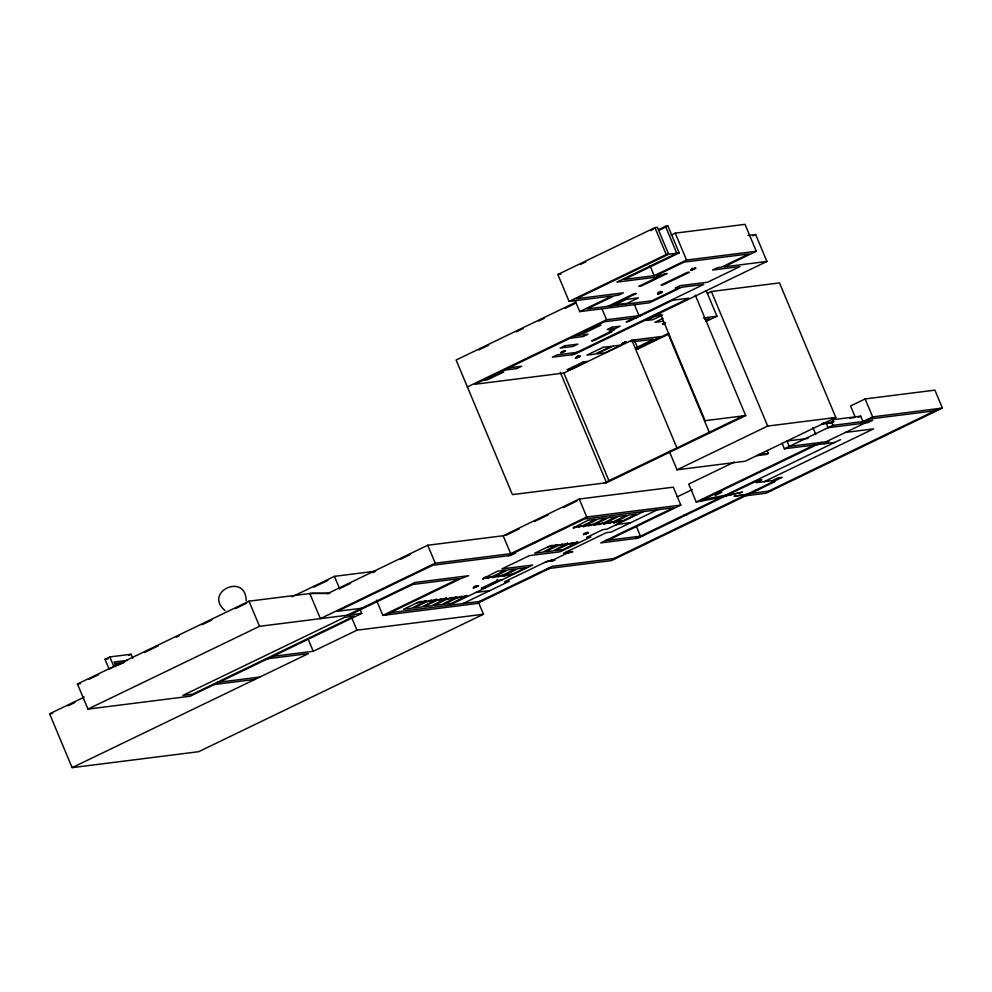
<?xml version="1.0" encoding="UTF-8"?>
<svg xmlns="http://www.w3.org/2000/svg" width="992" height="992" viewBox="0 0 992 992"><rect width="100%" height="100%" fill="white"/><g stroke="black" fill="none" stroke-linecap="round" stroke-linejoin="round"><path stroke-width="1.49" d="M560.567 352.619L561.584 352.631M565.378 350.87L563.778 351.081M657.696 293.756L658.204 293.905M690.668 270.134L691.176 270.27M588.02 532.605L587.512 532.456M445.197 599.317L446.636 598.102L437.05 600.358L423.82 606.744L431.929 605.715L446.636 598.102L444.788 599.366M465.434 596.775L466.872 595.56L457.287 597.816L444.056 604.202L452.166 603.186L466.872 595.56L465.025 596.824M574.777 526.665L573.339 527.88L582.924 525.624L596.155 519.238L588.045 520.254L573.339 527.88L575.186 526.603M595.014 524.123L593.576 525.338L603.161 523.082L616.392 516.696L608.282 517.712L593.576 525.338L595.423 524.074M576.302 543.269L577.741 542.054L568.156 544.31L554.912 550.696L563.022 549.68L577.741 542.054L575.893 543.318M424.898 601.884L426.374 600.644L416.789 602.9L403.546 609.299L411.655 608.27L426.374 600.644L424.502 601.933M435.029 600.606L436.492 599.379L426.92 601.636L413.676 608.022L421.786 607.005L436.492 599.379L434.62 600.656M455.266 598.077L456.729 596.837L447.156 599.094L433.913 605.48L442.023 604.463L456.729 596.837L454.857 598.126M494.338 576.327L492.863 577.567L502.448 575.31L515.679 568.912L507.569 569.941L492.863 577.567L494.735 576.278M504.457 575.05L502.994 576.29L512.566 574.033L525.81 567.635L517.7 568.664L502.994 576.29L504.866 575M556.004 545.836L557.467 544.608L547.894 546.865L534.651 553.251L542.76 552.234L557.467 544.608L555.594 545.898M584.945 525.363L583.482 526.603L593.055 524.346L606.298 517.948L598.188 518.977L583.482 526.603L585.354 525.314M566.134 544.571L567.598 543.331L558.012 545.588L544.782 551.986L552.891 550.957L567.598 543.331L565.725 544.62M605.182 522.834L603.719 524.061L613.292 521.804L626.535 515.418L618.425 516.435L603.719 524.061L605.591 522.784M615.313 521.556L613.837 522.784L623.422 520.54L636.666 514.141L628.556 515.17L613.837 522.784L615.71 521.507M786.445 441.304L835.797 417.483L779.501 282.906L711.376 291.499L707.333 293.446M565.552 350.808L563.493 351.9M695.181 268.584L695.776 268.162L694.462 268.386M614.569 329.518L609.956 331.539M580.246 356.19L579.353 356.698M621.476 343.79L624.91 342.141M662.656 324.037L663.549 323.516M583.494 534.552L588.479 532.741L583.494 534.552L586.16 533.634M484.567 577.567L482.72 578.844L492.305 576.588L505.548 570.189L497.438 571.218L482.72 578.844L485.671 577.418L484.604 577.369M657.832 293.607L662.135 291.797M658.415 293.31L657.622 293.979L658.713 293.768M662.371 292.169L661.242 292.739M565.242 351.032L561.484 352.693M609.72 331.167L610.849 330.596M613.676 330.026L614.259 329.356M575.992 357.542L575.41 358.224M579.936 356.401L578.807 356.984M662.966 323.814L664.727 322.958M477.363 586.136L478.541 585.826L473.122 588.008L477.859 585.826M691.263 269.712L693.929 268.534M692.205 269.973L695.64 268.324L694.958 268.237M561.174 352.197L561.844 351.887M575.868 357.579L576.538 357.269M625.183 342.711L625.853 342.401M473.878 587.016L474.548 586.706M476.817 586.421L477.487 586.111M583.817 533.932L585.106 533.336L584.4 533.634M587.425 533.026L586.123 533.622M574.988 300.278L579.725 311.612L612.089 295.988L569.11 301.407L557.851 274.486L654.943 227.627L657.386 227.317L668.645 254.237L576.389 298.753L623.435 292.826L618.586 295.17L614.532 295.678L587.016 308.958L651.905 300.774L679.408 287.494L675.354 288.015L680.214 285.671L707.631 282.212L739.995 266.588L712.578 270.047L717.439 267.704L721.494 267.195L748.997 253.915L684.12 262.099L656.605 275.367L660.66 274.858L655.799 277.202L616.875 282.112L676.755 253.208L665.496 226.3L658.527 229.66M580.283 264.529L585.788 261.876M650.504 230.64L653.257 229.313M659.668 229.97L667.926 225.99L679.185 252.91L624.166 279.459L654.174 275.677L686.538 260.053L756.288 251.261L745.029 224.353L675.279 233.145L671.237 235.092M569.11 301.407L666.202 254.547L679.185 252.91M575.819 302.25L456.122 360.022L512.418 494.599L606.509 482.744L745.686 415.574L695.318 295.157M478.727 349.978L488.473 345.278M516.311 331.836L523.28 328.476M538.594 321.086L544.162 318.395M565.043 308.326L574.79 303.614M752.878 235.885L755.656 234.546L766.915 261.466L574.318 354.417L552.42 357.17L557.281 354.826L576.749 352.371M607.96 306.317L633.851 293.818L636.294 293.508L610.39 306.007M467.381 386.93L606.571 319.759L641.44 315.369M756.288 251.261L723.924 266.885L766.915 261.466M634.148 318.023L626.064 321.929L628.494 321.619L672.836 300.216L689.056 298.17L571.888 354.714M662.966 318.432L654.869 322.338L662.991 321.309M636.591 317.713L604.14 321.805L474.672 384.288L563.89 373.042L631.867 340.231L661.069 336.548L636.79 348.266M630.652 341.682L634.297 339.934L638.054 348.899L669.067 333.932M636.244 347.659L653.778 339.202L634 341.694M705.61 320.838L709.652 318.891L705.052 319.474M706.155 321.445L716.943 316.237L706.279 290.743M109.852 656.927L113.968 666.798L109.12 669.141L104.991 659.271L109.852 656.927L131.118 654.249L132.804 658.279M128.687 655.414L131.118 654.249M359.96 609.249L361.708 613.428L190.166 696.223L87.966 709.106L77.463 683.984L249.004 601.189L312.269 593.216L329.84 593.365L309.839 593.526L320.354 618.648L435.252 563.196L510.682 553.685L586.743 516.968L680.834 505.114L673.32 487.171L579.241 499.026L503.18 535.742L427.75 545.24L327.41 593.675M88.908 679.322L98.617 674.634M118.048 665.26L123.591 662.582M144.398 652.538L158.274 645.854M176.303 637.149L179.081 635.81M202.021 624.737L211.78 620.025M235.451 608.604L246.586 603.223M478.739 602.913L483.476 614.234L198.648 751.7L72.118 767.647L49.6 713.818L84.233 697.103M292.107 596.787L334.428 576.352L375.596 571.169M68.014 705.796L74.97 702.448M313.98 587.09L327.856 580.394M87.966 709.106L259.52 626.312L361.708 613.428M340.913 588.02L350.598 583.346M372.744 572.657L375.509 571.33M400.421 559.302L410.105 554.627M604.078 483.042L743.256 415.871M505.61 535.432L519.3 528.823M534.366 521.556L548.068 514.947M563.121 507.681L576.823 501.072M347.113 615.276L415.09 582.465L468.621 575.72L461.33 578.373L385.268 615.077M349.544 614.966L412.66 584.499L458.899 578.671L382.838 615.387L376.476 600.197M669.34 451.397L677.04 469.811L767.672 426.076L835.797 417.483M508.264 555.718L584.325 519.014L673.543 507.768L600.718 542.909L638.03 538.21L757.801 480.413L761.856 479.892L756.028 482.707L772.247 480.661L778.075 477.846L782.13 477.338L613.8 558.57M72.118 767.647L308.4 653.616L265.41 659.035M272.701 656.382L313.261 651.273L356.959 630.193L483.476 614.234M421.203 601.301L416.789 602.9M578.497 527.223L582.924 525.624M431.334 600.024L426.92 601.636M588.64 525.946L593.055 524.346M441.477 598.746L437.05 600.358M552.308 545.253L547.894 546.865M487.89 578.187L492.305 576.588M598.734 524.694L603.161 523.082M451.571 597.494L447.156 599.094M562.439 543.988L558.012 545.588M734.34 462.061L688.733 484.071L696.248 502.014L720.924 497.339M745.724 495.777L765.998 493.222L942.4 408.084L934.898 390.141L865.136 398.933L850.578 405.964L855.265 417.186M498.021 576.91L502.448 575.31M608.877 523.416L613.292 521.804M461.714 596.204L457.287 597.816M572.57 542.711L568.156 544.31M501.94 579.886L497.55 580.432L481.368 588.244L485.758 587.698M508.152 575.633L512.566 574.033M619.008 522.139L623.422 520.54M807.984 438.402L786.978 441.056L745.166 461.23L677.04 469.811M449.326 605.269L532.679 565.043L501.865 568.924L529.381 555.656L560.195 551.763L590.934 536.932L586.557 537.49L602.739 529.678L607.116 529.12L643.535 511.55M617.235 524.384L616.02 524.83M677.201 496.868L692.416 489.527M830.316 423.088L832.586 421.984M767.151 450.579L768.341 453.406L766.072 454.497L756.66 455.675M831.941 417.607L833.714 421.848L831.457 422.939L822.046 424.13M567.821 552.829L551.639 560.641L551.192 559.562M463.115 603.533L509.243 581.275L504.382 581.882L547.262 561.187L554.962 560.22L545.65 561.968M550.51 561.36L552.135 560.579M568.317 552.767L569.929 551.986M657.324 509.814L611.196 532.072L606.323 532.679L563.444 553.375L571.156 552.408L572.768 551.626L565.068 552.594M782.13 443.399L784.374 448.781L832.933 425.345L872.675 420.335L867.814 422.679L828.072 427.688L826.386 423.658M858.254 417.359L860.684 416.181L862.941 421.563L872.65 416.888L942.4 408.084M479.334 601.487L552.16 566.345L616.243 558.273M549.742 568.379L476.916 603.52L382.838 615.387M608.009 540.268L680.834 505.114M696.248 502.014L814.382 444.999M703.539 499.36L821.674 442.345M860.51 423.609L870.232 418.922L935.109 410.738M700.538 501.468L705.399 499.125L728.215 494.686M826.051 441.8L864.9 423.051M714.996 495.566L721.99 492.193L720.564 492.367M824.116 443.771L828.977 441.428L789.235 446.437L786.978 441.056M635.587 538.52L840.522 439.617M764.138 481.69L873.543 428.891L845.469 432.425M768.416 491.189L939.97 408.394M660.015 291.598L660.722 291.301M661.317 292.739L659.94 293.334M561.757 351.9L563.134 351.292M610.774 330.609L612.845 329.728M577.58 355.83L578.286 355.533M576.451 357.281L577.158 356.984M578.894 356.971L576.811 357.839M622.84 343.009L623.509 342.699M625.27 342.699L623.199 343.579M474.461 586.718L475.168 586.421M474.821 587.276L476.892 586.408M611.828 330.906L612.535 330.609M577.121 356.971L578.522 356.401M664.69 322.946L665.396 322.648M623.894 343.306L624.6 343.009M475.131 586.408L475.838 586.111M475.515 587.016L476.222 586.718M691.61 268.534L692.317 268.237M693.222 268.832L694.561 268.311M659.246 293.607L659.953 293.31M612.138 330.026L613.478 329.518M563.121 351.329L565.006 350.66M577.815 356.698L579.167 356.19M664.38 323.814L665.086 323.516M624.204 342.438L625.543 341.918M585.764 533.051L586.47 532.754M584.759 534.204L585.454 533.932M475.825 586.136L477.078 585.689M692.267 269.923L691.04 270.345M658.006 292.392L658.7 292.119M658.614 293.83L659.308 293.558M609.894 329.952L610.526 329.741M611.184 331.13L609.559 331.626M664.429 323.776L663.202 324.186M576.178 358.062L576.873 357.802M623.249 343.53L622.021 343.951M586.421 532.803L587.115 532.543M474.883 587.239L473.643 587.648M609.361 330.113L609.993 329.89M613.378 329.58L614.42 329.282M663.834 323.975L662.706 324.111M625.444 341.98L626.088 341.769M579.068 356.252L579.7 356.029M575.645 358.211L576.278 358M587.016 532.605L587.648 532.382M665.496 226.3L667.926 225.99M747.968 235.526L755.656 234.546M557.851 274.486L560.914 274.102M579.725 311.612L649.475 302.808L681.839 287.196L703.75 284.431L639.009 315.679L634.272 304.346M657.659 313.323L660.102 313.013L705.138 420.682L745.686 415.574M652.81 315.667L661.342 314.588M703.316 317.961L716.943 316.237M575.013 335.854L587.996 334.217L583.135 336.561L570.152 338.198M638.054 348.899L635.612 349.209L667.988 333.585L709.268 432.276M508.648 367.883L521.631 366.246L516.77 368.59L503.8 370.227M738.395 418.215L740.838 417.917M832.176 419.777L860.684 416.181M849.698 418.19L854.124 417.644M822.281 423.386L833.714 421.848M897.884 428.705L900.327 428.395M784.374 448.781L834.656 442.444M758.93 454.584L768.341 453.406M772.421 482.025L774.851 481.715L611.382 560.604L547.311 568.689M756.239 489.837L758.669 489.527M701.096 499.67L705.399 499.125M748.142 493.743L770.858 490.879M747.174 494.214L734.03 496.211L746.195 494.673M684.158 515.084L686.588 514.774M616.826 524.433L630.614 522.697M533.336 542.748L535.779 542.438M605.566 540.566L642.878 535.866M513.112 553.375L515.555 553.065L510.694 555.408L432.834 565.229L337.342 611.308L361.683 608.245M476.036 592.385L489.825 590.637M390.116 612.734L481.765 601.189M104.991 659.271L108.029 658.886M127.447 660.374L114.13 662.048L116.002 666.537M115.184 663.648L124.074 662.532M77.463 683.984L80.513 683.6M216.864 682.471L259.854 677.052M214.446 684.505L254.994 679.396M49.6 713.818L52.65 713.434M225.035 610.564C202.976 591.902 245.904 572.272 246.14 600.619M865.136 398.933L872.65 416.888M831.804 422.654L832.933 425.345M812.907 427.502L815.821 434.484M711.376 291.499L767.672 426.076M675.279 233.145L686.538 260.053M654.943 227.627L666.202 254.547M650.02 265.757L654.174 275.677M631.867 340.231L676.904 447.9M601.822 308.425L606.571 319.759M636.405 526.516L640.448 536.176M563.89 373.042L608.927 480.698M560.282 372.236L606.509 482.744M579.241 499.026L586.743 516.968M503.18 535.742L510.682 553.685M497.104 579.353L497.55 580.432M427.75 545.24L435.252 563.196M334.428 576.352L339.772 589.099M351.614 617.433L356.959 630.193M308.748 640.51L313.261 651.273M249.004 601.189L259.52 626.312M726.714 495.467L725.834 495.913L742.537 492.119L726.714 495.467M609.001 332.357L591.592 340.901L594.22 340.492L611.63 331.96L609.001 332.357M664.69 273.842L638.798 286.341L641.229 286.031L667.12 273.532L664.69 273.842M626.312 299.386L614.978 304.854L627.155 303.316L638.476 297.848L626.312 299.386M687.01 272.54L661.118 285.039L663.549 284.729L689.44 272.242L687.01 272.54M499.757 372.471L483.575 380.271L487.63 379.762L503.812 371.95L499.757 372.471M596.874 325.599L580.68 333.411L584.734 332.903L600.929 325.091L596.874 325.599M564.944 345.749L560.096 348.093L573.066 346.456L577.927 344.112L564.944 345.749M612.052 327.211L607.203 329.555L615.313 328.538L620.161 326.194L612.052 327.211M656.059 315.828L646.35 320.515L652.835 319.697L662.544 315.022L656.059 315.828M603.086 347.324L586.904 355.136L595.014 354.107L611.196 346.295L603.086 347.324M613.242 346.047L597.048 353.846L605.17 352.83L621.352 345.018L613.242 346.047M583.296 361.931L567.114 369.743L571.169 369.235L587.351 361.423L583.296 361.931M344.695 617.309L182.85 695.417L192.584 694.189L354.429 616.082L344.695 617.309"/></g></svg>
